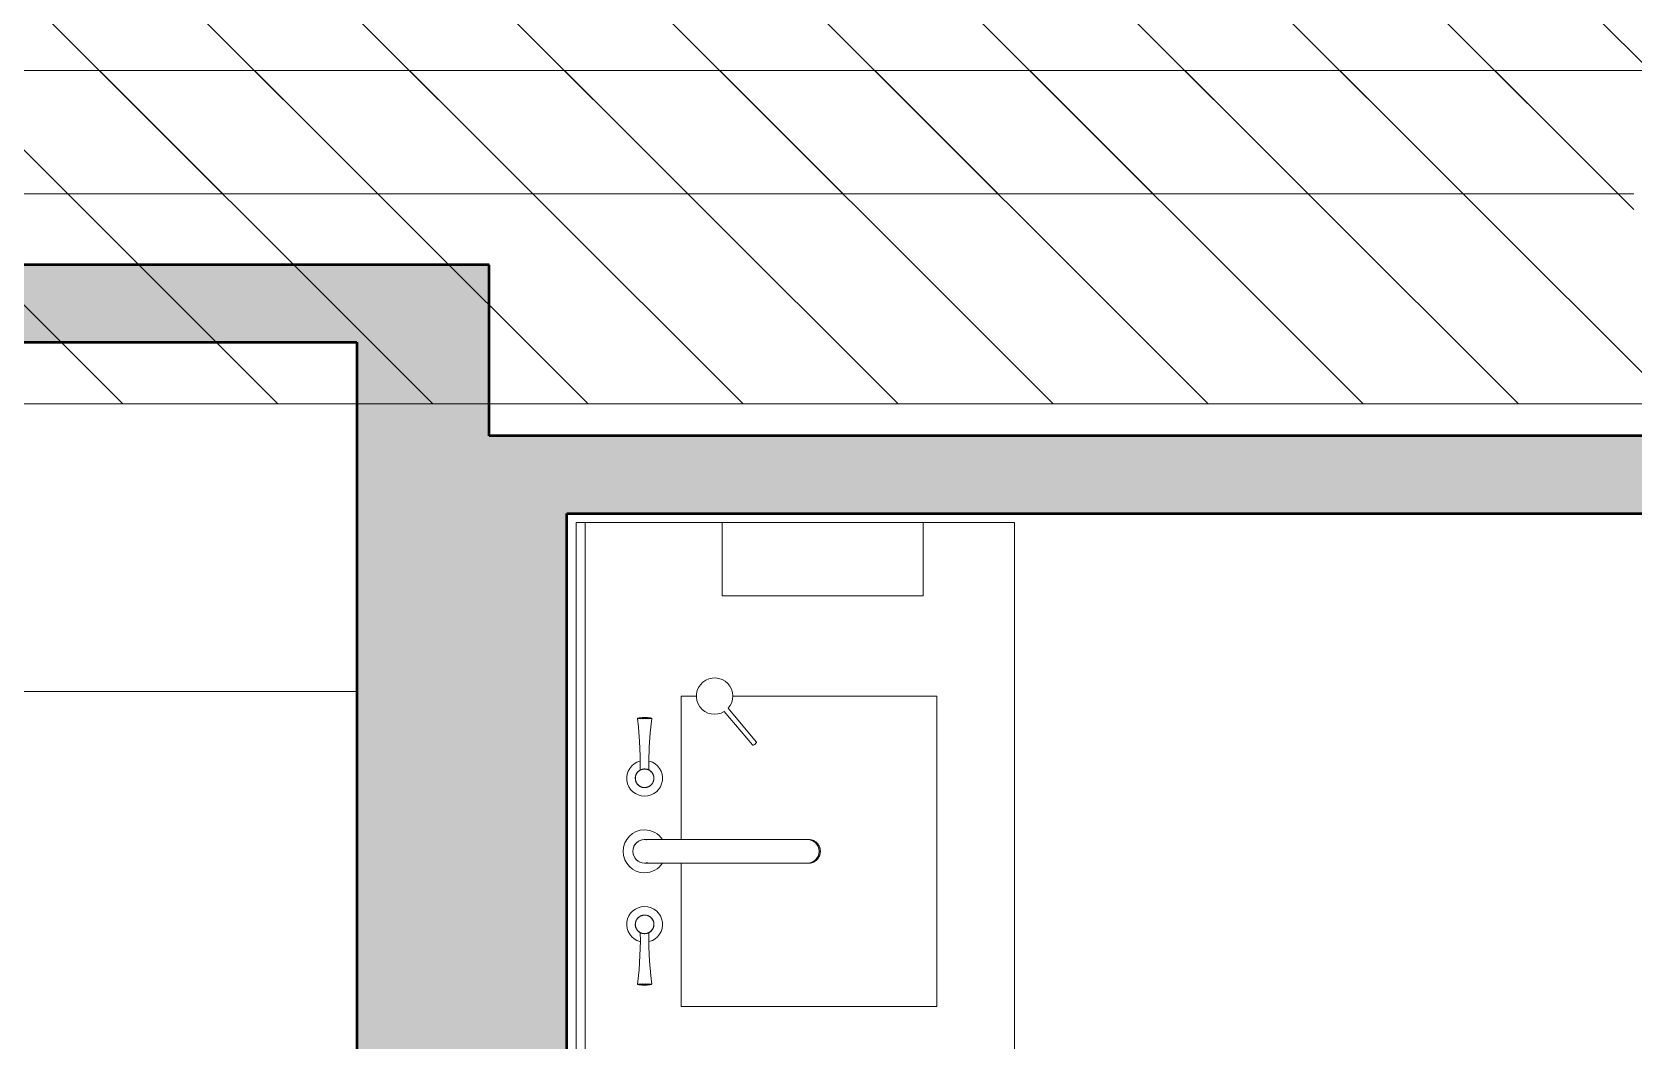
# Model space of a CAD drawing. Header units: inches. Extents: x -956 to 1409, y -1111 to 895.
# Drawn here: x 512.9 to 600.5, y 762.5 to 817.7 of the extents above; entities that cross this region are included whole.
import ezdxf

# ---------------------------------------------------------------- set-up
doc = ezdxf.new("R2010")
doc.units = ezdxf.units.IN
doc.header["$MEASUREMENT"] = 0
doc.linetypes.add('Grid Line 1_4_', pattern=[0.4375, 0.25, -0.0625, 0.0625, -0.0625])
for name, color, linetype, lineweight in [('A-WALL', 113, 'Continuous', 13), ('A-WALL-PATT', 111, 'Continuous', 13), ('I-FURN', 30, 'Continuous', 9), ('I-WALL', 2, 'Continuous', 13), ('P-SANR-FIXT', 6, 'Continuous', 9), ('Q-CASE', 31, 'Continuous', 9), ('Q-SPCQ', 91, 'Continuous', 13), ('S-GRID', 1, 'Continuous', 9)]:
    doc.layers.add(name, color=color, linetype=linetype, lineweight=lineweight)
pattern_1 = [(135, (0, 0), (-4.24264, -4.24264), [])]

# ---------------------------------------------------------------- blocks, each defined once
blk = doc.blocks.new('Faucet-Bath_Deck-Mount_Transitional_Nexus_TB794DD_TOTO - TB794DD-V49-8TH FLOOR TELECOM UNDERFLOOR ROUTING PLAN')
at = {"layer": 'P-SANR-FIXT', "color": 53}
for p, q in [((-7.267, 0.314), (-7.267, 0.231)), ((-7.267, 0.231), (-7.267, 0.275)), ((7.267, 0.229), (7.267, 0.315)), ((-7.267, -0.231), (-7.267, -0.314)), ((7.267, -0.229), (7.267, -0.275)), ((7.267, -0.315), (7.267, -0.229)), ((-0.646, -1.855), (-0.646, -6.874)), ((0.646, -6.874), (0.646, -1.855)), ((-0.646, -8.905), (-0.646, -8.915)), ((-0.646, -8.915), (-0.646, -8.979)), ((0.646, -8.915), (0.646, -8.905)), ((0.646, -8.979), (0.646, -8.915))]:
    blk.add_line(p, q, dxfattribs=at)
at = {"layer": 'P-SANR-FIXT', "color": 53, "flags": 128}
for points in [[(-7.328, 0), (-7.326, 0.079), (-7.321, 0.157), (-7.313, 0.235), (-7.302, 0.313), (-7.293, 0.367)], [(-7.293, 0.367), (-7.293, 0.368), (-7.292, 0.369), (-7.292, 0.37), (-7.292, 0.371), (-7.291, 0.372), (-7.291, 0.373), (-7.291, 0.374), (-7.29, 0.375), (-7.289, 0.376), (-7.289, 0.377), (-7.288, 0.378), (-7.288, 0.379), (-7.287, 0.38), (-7.286, 0.381), (-7.285, 0.381), (-7.285, 0.382), (-7.284, 0.383), (-7.283, 0.384), (-7.282, 0.384), (-7.281, 0.385), (-7.28, 0.385), (-7.279, 0.386), (-7.278, 0.387), (-7.277, 0.387), (-7.276, 0.387), (-7.275, 0.388), (-7.274, 0.388), (-7.273, 0.388), (-7.272, 0.389), (-7.271, 0.389), (-7.27, 0.389), (-7.269, 0.389), (-7.268, 0.389), (-7.267, 0.389), (-7.267, 0.389)], [(-7.267, 0.389), (-6.488, 0.306), (-5.707, 0.254), (-4.924, 0.233), (-4.451, 0.236)], [(-3.491, 0), (-3.491, 0.02), (-3.493, 0.041), (-3.495, 0.061), (-3.497, 0.081), (-3.501, 0.101), (-3.506, 0.121), (-3.511, 0.141), (-3.517, 0.16), (-3.524, 0.179), (-3.531, 0.198), (-3.539, 0.217), (-3.548, 0.235), (-3.558, 0.253), (-3.569, 0.27), (-3.58, 0.287), (-3.592, 0.304), (-3.604, 0.32), (-3.617, 0.336), (-3.631, 0.351), (-3.645, 0.365), (-3.66, 0.379), (-3.676, 0.392), (-3.692, 0.405), (-3.708, 0.417), (-3.725, 0.428), (-3.742, 0.439), (-3.76, 0.449), (-3.778, 0.458), (-3.797, 0.467), (-3.816, 0.474), (-3.835, 0.481), (-3.854, 0.488), (-3.874, 0.493), (-3.893, 0.498), (-3.913, 0.502), (-3.934, 0.505), (-3.954, 0.507), (-3.974, 0.508), (-3.995, 0.509), (-4.015, 0.509), (-4.035, 0.508), (-4.055, 0.506), (-4.076, 0.503), (-4.096, 0.5), (-4.116, 0.496), (-4.135, 0.491), (-4.155, 0.485), (-4.174, 0.478), (-4.193, 0.471), (-4.212, 0.463), (-4.23, 0.454), (-4.248, 0.444), (-4.266, 0.434), (-4.283, 0.423), (-4.3, 0.412), (-4.316, 0.399), (-4.332, 0.386), (-4.347, 0.373), (-4.361, 0.359), (-4.375, 0.344), (-4.389, 0.329), (-4.402, 0.313), (-4.414, 0.296), (-4.425, 0.28), (-4.436, 0.262), (-4.446, 0.245), (-4.456, 0.227), (-4.464, 0.208), (-4.472, 0.19), (-4.48, 0.171), (-4.486, 0.151), (-4.492, 0.132), (-4.497, 0.112), (-4.501, 0.092), (-4.504, 0.072), (-4.506, 0.052), (-4.508, 0.031), (-4.509, 0.011), (-4.509, 0)], [(4.509, 0), (4.509, 0.02), (4.507, 0.041), (4.505, 0.061), (4.503, 0.081), (4.499, 0.101), (4.494, 0.121), (4.489, 0.141), (4.483, 0.16), (4.476, 0.179), (4.469, 0.198), (4.461, 0.217), (4.452, 0.235), (4.442, 0.253), (4.431, 0.27), (4.42, 0.287), (4.408, 0.304), (4.396, 0.32), (4.383, 0.336), (4.369, 0.351), (4.355, 0.365), (4.34, 0.379), (4.324, 0.392), (4.308, 0.405), (4.292, 0.417), (4.275, 0.428), (4.258, 0.439), (4.24, 0.449), (4.222, 0.458), (4.203, 0.467), (4.184, 0.474), (4.165, 0.481), (4.146, 0.488), (4.126, 0.493), (4.107, 0.498), (4.087, 0.502), (4.066, 0.505), (4.046, 0.507), (4.026, 0.508), (4.005, 0.509), (3.985, 0.509), (3.965, 0.508), (3.945, 0.506), (3.924, 0.503), (3.904, 0.5), (3.884, 0.496), (3.865, 0.491), (3.845, 0.485), (3.826, 0.478), (3.807, 0.471), (3.788, 0.463), (3.77, 0.454), (3.752, 0.444), (3.734, 0.434), (3.717, 0.423), (3.7, 0.412), (3.684, 0.399), (3.668, 0.386), (3.653, 0.373), (3.639, 0.359), (3.625, 0.344), (3.611, 0.329), (3.598, 0.313), (3.586, 0.296), (3.575, 0.28), (3.564, 0.262), (3.554, 0.245), (3.544, 0.227), (3.536, 0.208), (3.528, 0.19), (3.52, 0.171), (3.514, 0.151), (3.508, 0.132), (3.503, 0.112), (3.499, 0.092), (3.496, 0.072), (3.494, 0.052), (3.492, 0.031), (3.491, 0.011), (3.491, 0)], [(4.451, 0.236), (5.234, 0.238), (6.017, 0.271), (6.797, 0.335), (7.267, 0.389)], [(7.267, 0.389), (7.268, 0.389), (7.269, 0.389), (7.27, 0.389), (7.271, 0.389), (7.272, 0.389), (7.273, 0.389), (7.274, 0.388), (7.275, 0.388), (7.276, 0.388), (7.277, 0.387), (7.278, 0.387), (7.279, 0.386), (7.28, 0.386), (7.281, 0.385), (7.282, 0.384), (7.283, 0.384), (7.284, 0.383), (7.284, 0.382), (7.285, 0.382), (7.286, 0.381), (7.287, 0.38), (7.287, 0.379), (7.288, 0.378), (7.289, 0.378), (7.289, 0.377), (7.29, 0.376), (7.29, 0.375), (7.291, 0.374), (7.291, 0.373), (7.292, 0.372), (7.292, 0.371), (7.292, 0.37), (7.293, 0.369), (7.293, 0.368), (7.293, 0.367)], [(7.293, 0.367), (7.306, 0.29), (7.316, 0.212), (7.323, 0.134), (7.327, 0.055), (7.328, 0)], [(-7.293, -0.367), (-7.306, -0.29), (-7.316, -0.212), (-7.323, -0.133), (-7.327, -0.055), (-7.328, 0)], [(-7.267, -0.389), (-7.268, -0.389), (-7.269, -0.389), (-7.27, -0.389), (-7.271, -0.389), (-7.272, -0.389), (-7.273, -0.389), (-7.274, -0.388), (-7.275, -0.388), (-7.276, -0.388), (-7.277, -0.387), (-7.278, -0.387), (-7.279, -0.386), (-7.28, -0.386), (-7.281, -0.385), (-7.282, -0.384), (-7.283, -0.384), (-7.284, -0.383), (-7.284, -0.382), (-7.285, -0.382), (-7.286, -0.381), (-7.287, -0.38), (-7.287, -0.379), (-7.288, -0.378), (-7.289, -0.377), (-7.289, -0.377), (-7.29, -0.376), (-7.29, -0.375), (-7.291, -0.374), (-7.291, -0.373), (-7.292, -0.372), (-7.292, -0.371), (-7.292, -0.37), (-7.293, -0.369), (-7.293, -0.367), (-7.293, -0.367)], [(-4.451, -0.236), (-5.234, -0.238), (-6.017, -0.271), (-6.797, -0.335), (-7.267, -0.389)], [(-4.509, 0), (-4.509, -0.02), (-4.507, -0.041), (-4.505, -0.061), (-4.503, -0.081), (-4.499, -0.101), (-4.494, -0.121), (-4.489, -0.141), (-4.483, -0.16), (-4.476, -0.179), (-4.469, -0.198), (-4.461, -0.217), (-4.452, -0.235), (-4.442, -0.253), (-4.431, -0.27), (-4.42, -0.287), (-4.408, -0.304), (-4.396, -0.32), (-4.383, -0.336), (-4.369, -0.351), (-4.355, -0.365), (-4.34, -0.379), (-4.324, -0.392), (-4.308, -0.405), (-4.292, -0.417), (-4.275, -0.428), (-4.258, -0.439), (-4.24, -0.449), (-4.222, -0.458), (-4.203, -0.467), (-4.184, -0.474), (-4.165, -0.481), (-4.146, -0.488), (-4.126, -0.493), (-4.107, -0.498), (-4.087, -0.502), (-4.066, -0.505), (-4.046, -0.507), (-4.026, -0.508), (-4.005, -0.509), (-3.985, -0.509), (-3.965, -0.508), (-3.945, -0.506), (-3.924, -0.503), (-3.904, -0.5), (-3.884, -0.496), (-3.865, -0.491), (-3.845, -0.485), (-3.826, -0.478), (-3.807, -0.471), (-3.788, -0.463), (-3.77, -0.454), (-3.752, -0.444), (-3.734, -0.434), (-3.717, -0.423), (-3.7, -0.412), (-3.684, -0.399), (-3.668, -0.386), (-3.653, -0.373), (-3.639, -0.359), (-3.625, -0.344), (-3.611, -0.329), (-3.598, -0.313), (-3.586, -0.296), (-3.575, -0.28), (-3.564, -0.262), (-3.554, -0.245), (-3.544, -0.227), (-3.536, -0.208), (-3.528, -0.19), (-3.52, -0.171), (-3.514, -0.151), (-3.508, -0.132), (-3.503, -0.112), (-3.499, -0.092), (-3.496, -0.072), (-3.494, -0.052), (-3.492, -0.031), (-3.491, -0.011), (-3.491, 0)], [(-0.646, 0), (-0.646, -0.002), (-0.646, -0.006), (-0.646, -0.014), (-0.646, -0.025), (-0.646, -0.039), (-0.646, -0.056), (-0.646, -0.076), (-0.646, -0.099), (-0.646, -0.125), (-0.646, -0.155), (-0.646, -0.186), (-0.646, -0.221), (-0.646, -0.259), (-0.646, -0.299), (-0.646, -0.342), (-0.646, -0.387), (-0.646, -0.435), (-0.646, -0.486), (-0.646, -0.539), (-0.646, -0.594), (-0.646, -0.651), (-0.646, -0.71), (-0.646, -0.772), (-0.646, -0.835), (-0.646, -0.9), (-0.646, -0.967), (-0.646, -1.035), (-0.646, -1.105), (-0.646, -1.176), (-0.646, -1.248), (-0.646, -1.322), (-0.646, -1.396), (-0.646, -1.472), (-0.646, -1.548), (-0.646, -1.625), (-0.646, -1.702), (-0.646, -1.78), (-0.646, -1.855)], [(0.646, -1.855), (0.646, -1.777), (0.646, -1.699), (0.646, -1.622), (0.646, -1.545), (0.646, -1.469), (0.646, -1.393), (0.646, -1.319), (0.646, -1.245), (0.646, -1.173), (0.646, -1.102), (0.646, -1.032), (0.646, -0.964), (0.646, -0.897), (0.646, -0.832), (0.646, -0.769), (0.646, -0.708), (0.646, -0.649), (0.646, -0.591), (0.646, -0.537), (0.646, -0.484), (0.646, -0.433), (0.646, -0.386), (0.646, -0.34), (0.646, -0.297), (0.646, -0.257), (0.646, -0.22), (0.646, -0.185), (0.646, -0.153), (0.646, -0.124), (0.646, -0.098), (0.646, -0.075), (0.646, -0.055), (0.646, -0.038), (0.646, -0.025), (0.646, -0.014), (0.646, -0.006), (0.646, -0.001), (0.646, 0)], [(3.491, 0), (3.491, -0.02), (3.493, -0.041), (3.495, -0.061), (3.497, -0.081), (3.501, -0.101), (3.506, -0.121), (3.511, -0.141), (3.517, -0.16), (3.524, -0.179), (3.531, -0.198), (3.539, -0.217), (3.548, -0.235), (3.558, -0.253), (3.569, -0.27), (3.58, -0.287), (3.592, -0.304), (3.604, -0.32), (3.617, -0.336), (3.631, -0.351), (3.645, -0.365), (3.66, -0.379), (3.676, -0.392), (3.692, -0.405), (3.708, -0.417), (3.725, -0.428), (3.742, -0.439), (3.76, -0.449), (3.778, -0.458), (3.797, -0.467), (3.816, -0.474), (3.835, -0.481), (3.854, -0.488), (3.874, -0.493), (3.893, -0.498), (3.913, -0.502), (3.934, -0.505), (3.954, -0.507), (3.974, -0.508), (3.995, -0.509), (4.015, -0.509), (4.035, -0.508), (4.055, -0.506), (4.076, -0.503), (4.096, -0.5), (4.116, -0.496), (4.135, -0.491), (4.155, -0.485), (4.174, -0.478), (4.193, -0.471), (4.212, -0.463), (4.23, -0.454), (4.248, -0.444), (4.266, -0.434), (4.283, -0.423), (4.3, -0.412), (4.316, -0.399), (4.332, -0.386), (4.347, -0.373), (4.361, -0.359), (4.375, -0.344), (4.389, -0.329), (4.402, -0.313), (4.414, -0.296), (4.425, -0.28), (4.436, -0.262), (4.446, -0.245), (4.456, -0.227), (4.464, -0.208), (4.472, -0.19), (4.48, -0.171), (4.486, -0.151), (4.492, -0.132), (4.497, -0.112), (4.501, -0.092), (4.504, -0.072), (4.506, -0.052), (4.508, -0.031), (4.509, -0.011), (4.509, 0)], [(7.267, -0.389), (6.488, -0.306), (5.707, -0.254), (4.924, -0.233), (4.451, -0.236)], [(7.293, -0.367), (7.293, -0.368), (7.292, -0.369), (7.292, -0.37), (7.292, -0.372), (7.291, -0.373), (7.291, -0.374), (7.29, -0.374), (7.29, -0.375), (7.289, -0.376), (7.289, -0.377), (7.288, -0.378), (7.288, -0.379), (7.287, -0.38), (7.286, -0.381), (7.285, -0.381), (7.285, -0.382), (7.284, -0.383), (7.283, -0.384), (7.282, -0.384), (7.281, -0.385), (7.28, -0.385), (7.279, -0.386), (7.278, -0.387), (7.277, -0.387), (7.276, -0.387), (7.275, -0.388), (7.274, -0.388), (7.273, -0.388), (7.272, -0.389), (7.271, -0.389), (7.27, -0.389), (7.269, -0.389), (7.268, -0.389), (7.267, -0.389), (7.267, -0.389)], [(7.328, 0), (7.326, -0.079), (7.321, -0.157), (7.313, -0.235), (7.302, -0.313), (7.293, -0.367)], [(-0.646, -6.874), (-0.646, -6.952), (-0.646, -7.03), (-0.646, -7.108), (-0.646, -7.186), (-0.646, -7.264), (-0.646, -7.341), (-0.646, -7.418), (-0.646, -7.494), (-0.646, -7.569), (-0.646, -7.643), (-0.646, -7.716), (-0.646, -7.788), (-0.646, -7.859), (-0.646, -7.928), (-0.646, -7.995), (-0.646, -8.061), (-0.646, -8.126), (-0.646, -8.188), (-0.646, -8.249), (-0.646, -8.307), (-0.646, -8.363), (-0.646, -8.417), (-0.646, -8.469), (-0.646, -8.519), (-0.646, -8.566), (-0.646, -8.61), (-0.646, -8.652), (-0.646, -8.691), (-0.646, -8.727), (-0.646, -8.761), (-0.646, -8.792), (-0.646, -8.819), (-0.646, -8.844), (-0.646, -8.866), (-0.646, -8.885), (-0.646, -8.901), (-0.646, -8.905)], [(0.646, -8.905), (0.646, -8.891), (0.646, -8.873), (0.646, -8.852), (0.646, -8.828), (0.646, -8.801), (0.646, -8.771), (0.646, -8.739), (0.646, -8.703), (0.646, -8.665), (0.646, -8.624), (0.646, -8.58), (0.646, -8.534), (0.646, -8.486), (0.646, -8.435), (0.646, -8.381), (0.646, -8.326), (0.646, -8.268), (0.646, -8.208), (0.646, -8.146), (0.646, -8.082), (0.646, -8.017), (0.646, -7.95), (0.646, -7.881), (0.646, -7.811), (0.646, -7.74), (0.646, -7.667), (0.646, -7.593), (0.646, -7.518), (0.646, -7.443), (0.646, -7.366), (0.646, -7.289), (0.646, -7.212), (0.646, -7.134), (0.646, -7.056), (0.646, -6.977), (0.646, -6.899), (0.646, -6.874)], [(-0.646, -8.979), (-0.646, -9.004), (-0.644, -9.03), (-0.641, -9.055), (-0.638, -9.081), (-0.633, -9.106), (-0.628, -9.13), (-0.621, -9.155), (-0.613, -9.179), (-0.605, -9.204), (-0.595, -9.227), (-0.584, -9.25), (-0.573, -9.273), (-0.561, -9.296), (-0.547, -9.318), (-0.533, -9.339), (-0.518, -9.36), (-0.502, -9.38), (-0.486, -9.399), (-0.468, -9.418), (-0.45, -9.436), (-0.431, -9.454), (-0.411, -9.47), (-0.391, -9.486), (-0.37, -9.501), (-0.349, -9.515), (-0.327, -9.529), (-0.304, -9.541), (-0.281, -9.553), (-0.258, -9.563), (-0.234, -9.573), (-0.21, -9.582), (-0.185, -9.589), (-0.16, -9.596), (-0.135, -9.602), (-0.11, -9.607), (-0.084, -9.611), (-0.059, -9.613), (-0.033, -9.615), (-0.007, -9.616), (0, -9.616)], [(0, -9.616), (0.026, -9.616), (0.052, -9.614), (0.077, -9.612), (0.103, -9.608), (0.128, -9.603), (0.153, -9.598), (0.178, -9.591), (0.203, -9.584), (0.227, -9.575), (0.251, -9.566), (0.275, -9.555), (0.298, -9.544), (0.321, -9.532), (0.343, -9.519), (0.365, -9.505), (0.386, -9.49), (0.406, -9.475), (0.426, -9.458), (0.445, -9.441), (0.463, -9.423), (0.481, -9.404), (0.498, -9.385), (0.514, -9.365), (0.529, -9.345), (0.544, -9.323), (0.557, -9.302), (0.57, -9.279), (0.581, -9.257), (0.592, -9.234), (0.602, -9.21), (0.611, -9.186), (0.619, -9.162), (0.626, -9.137), (0.632, -9.112), (0.637, -9.087), (0.641, -9.062), (0.643, -9.037), (0.645, -9.011), (0.646, -8.986), (0.646, -8.979)]]:
    blk.add_lwpolyline(points, dxfattribs=at)
at = {"layer": 'P-SANR-FIXT', "color": 53}
for centre, radius, start, end in [((-4, 0), 0.979, 0, 165), ((0, 0), 1.174, 0, 180), ((4, 0), 0.979, 15, 180), ((-4, 0), 0.509, 166.18526, 180), ((-4, 0), 0.509, 0, 164.2558), ((0, 0), 0.646, 90, 195), ((0, 0), 0.644, 360, 180), ((0, 0), 0.646, 348.7314, 90), ((4, 0), 0.979, 180, 345), ((4, 0), 0.509, 15.7442, 180), ((4, 0), 0.509, 360, 13.81474), ((-4, 0), 0.979, 195, 360), ((-4, 0), 0.509, 180, 193.81474), ((-4, 0), 0.509, 195.7442, 311.9066), ((-4, 0), 0.509, 315, 0), ((0, 0), 1.174, 180, 236.93996), ((0, 0), 0.644, 180, 195), ((0, 0), 0.644, 350.61143, 360), ((0, 0), 1.174, 303.4344, 360), ((4, 0), 0.509, 180, 344.2558), ((4, 0), 0.509, 346.18526, 360)]:
    blk.add_arc(centre, radius, start, end, dxfattribs=at)
for major_axis, start_param, end_param in [((-0.646, 0), 6.17331, 7.853982), ((0.646, 0), 3.103245, 3.355129), ((0.646, 0), 4.712389, 6.407113)]:
    blk.add_ellipse((0, -8.915), major_axis=major_axis, ratio=0.985556, start_param=start_param, end_param=end_param, dxfattribs=at)
for points in [[(-7.267, 0.387), (-7.266, 0.386), (-7.265, 0.383), (-7.263, 0.38)], [(-7.267, 0.381), (-7.267, 0.378), (-7.267, 0.371), (-7.265, 0.361), (-7.263, 0.355)], [(-7.267, 0.355), (-7.267, 0.35), (-7.267, 0.337), (-7.265, 0.322), (-7.263, 0.313)], [(-7.263, 0.23), (-7.265, 0.219), (-7.267, 0.197), (-7.267, 0.172), (-7.267, 0.16)], [(-7.263, 0.159), (-7.265, 0.147), (-7.267, 0.122), (-7.267, 0.095), (-7.267, 0.082)], [(-7.263, 0.082), (-7.265, 0.068), (-7.267, 0.041), (-7.267, 0.014), (-7.267, 0)], [(7.263, 0.38), (7.265, 0.383), (7.266, 0.386), (7.267, 0.387)], [(7.263, 0.355), (7.265, 0.361), (7.267, 0.371), (7.267, 0.378), (7.267, 0.381)], [(7.263, 0.315), (7.265, 0.323), (7.267, 0.338), (7.267, 0.35), (7.267, 0.356)], [(7.267, 0.158), (7.267, 0.171), (7.267, 0.195), (7.265, 0.218), (7.263, 0.228)], [(7.267, 0.081), (7.267, 0.094), (7.267, 0.12), (7.265, 0.146), (7.263, 0.158)], [(7.267, 0), (7.267, 0.014), (7.267, 0.041), (7.265, 0.068), (7.263, 0.081)], [(-7.267, 0), (-7.267, -0.014), (-7.267, -0.041), (-7.265, -0.068), (-7.263, -0.082)], [(-7.267, -0.082), (-7.267, -0.095), (-7.267, -0.122), (-7.265, -0.147), (-7.263, -0.159)], [(-7.267, -0.16), (-7.267, -0.172), (-7.267, -0.197), (-7.265, -0.219), (-7.263, -0.23)], [(-7.263, -0.313), (-7.265, -0.322), (-7.267, -0.337), (-7.267, -0.35), (-7.267, -0.355)], [(-7.263, -0.355), (-7.265, -0.361), (-7.267, -0.371), (-7.267, -0.378), (-7.267, -0.381)], [(-7.267, -0.387), (-7.266, -0.386), (-7.265, -0.383), (-7.263, -0.38)], [(-7.263, -0.38), (-7.265, -0.383), (-7.266, -0.386), (-7.267, -0.387)], [(7.263, -0.081), (7.265, -0.068), (7.267, -0.041), (7.267, -0.014), (7.267, 0)], [(7.263, -0.158), (7.265, -0.146), (7.267, -0.12), (7.267, -0.094), (7.267, -0.081)], [(7.263, -0.228), (7.265, -0.218), (7.267, -0.195), (7.267, -0.171), (7.267, -0.158)], [(7.267, -0.356), (7.267, -0.35), (7.267, -0.338), (7.265, -0.323), (7.263, -0.315)], [(7.267, -0.381), (7.267, -0.378), (7.267, -0.371), (7.265, -0.361), (7.263, -0.355)], [(7.263, -0.38), (7.265, -0.383), (7.266, -0.386), (7.267, -0.387)], [(7.267, -0.389), (7.267, -0.389), (7.267, -0.388), (7.265, -0.383), (7.263, -0.38)]]:
    blk.add_open_spline(points, degree=3, dxfattribs=at)
for points, knots in [([(-4.453, 0.232), (-4.454, 0.231), (-4.456, 0.226), (-4.462, 0.213), (-4.47, 0.196), (-4.478, 0.176), (-4.488, 0.145), (-4.503, 0.086), (-4.509, 0.036), (-4.509, 0)], [0.5555556, 0.5555556, 0.5555556, 0.5555556, 0.5833333, 0.6527778, 0.6875, 0.7222222, 0.7916667, 0.8611111, 1, 1, 1, 1]), ([(4.509, 0), (4.509, 0.029), (4.504, 0.083), (4.489, 0.143), (4.476, 0.181), (4.468, 0.201), (4.462, 0.213), (4.457, 0.224), (4.454, 0.23), (4.453, 0.232)], [0, 0, 0, 0, 0.1111111, 0.2222222, 0.2777778, 0.3333333, 0.3611111, 0.3888889, 0.4444444, 0.4444444, 0.4444444, 0.4444444]), ([(-4.509, 0), (-4.509, -0.029), (-4.504, -0.083), (-4.489, -0.143), (-4.476, -0.181), (-4.468, -0.201), (-4.462, -0.213), (-4.457, -0.224), (-4.454, -0.23), (-4.453, -0.232)], [0, 0, 0, 0, 0.1111111, 0.2222222, 0.2777778, 0.3333333, 0.3611111, 0.3888889, 0.4444444, 0.4444444, 0.4444444, 0.4444444]), ([(4.453, -0.232), (4.454, -0.231), (4.456, -0.226), (4.462, -0.213), (4.47, -0.196), (4.478, -0.176), (4.488, -0.145), (4.503, -0.086), (4.509, -0.036), (4.509, 0)], [0.5555556, 0.5555556, 0.5555556, 0.5555556, 0.5833333, 0.6527778, 0.6875, 0.7222222, 0.7916667, 0.8611111, 1, 1, 1, 1])]:
    blk.add_open_spline(points, degree=3, knots=knots, dxfattribs=at)
blk = doc.blocks.new('Sink-Undercounter-Kohler-Caxton-2210 - Vitreous_China-0-White-V50-8TH FLOOR TELECOM UNDERFLOOR ROUTING PLAN')
at = {"layer": 'P-SANR-FIXT'}
for p, q in [((-0.646, 7), (-8.5, 7)), ((-8.5, 7), (-8.5, -7)), ((8.5, 7), (0.645, 7)), ((8.5, 6.16), (8.5, 7)), ((8.5, -7), (8.5, 4.18)), ((-8.5, -7), (8.5, -7))]:
    blk.add_line(p, q, dxfattribs=at)
blk = doc.blocks.new('Accessory-Soap_Dispenser-KOHLER-Contemporary-K-1895 - Not a Type - See Type Catalog-2570115-8TH FLOOR TELECOM UNDERFLOOR ROUTING PLAN')
at = {"layer": 'Q-SPCQ', "lineweight": 9}
for p, q in [((-0.139, -0.985), (-0.139, -3.378)), ((0.139, -3.378), (0.139, -0.985))]:
    blk.add_line(p, q, dxfattribs=at)
for centre, radius, start, end in [((0, 0), 0.995, 278.01769, 261.98231), ((-0.096, -3.378), 0.0427, 180, 246.69916), ((-0.019, -3.199), 0.238, 246.69916, 258.47173), ((-0.011, -3.16), 0.277, 258.47173, 268.54538), ((0, -2.846), 0.592, 268.23769, 271.99398), ((0.011, -3.16), 0.277, 271.99398, 281.52827), ((0.019, -3.199), 0.238, 281.52827, 293.30084), ((0.096, -3.378), 0.0427, 293.30084, 0)]:
    blk.add_arc(centre, radius, start, end, dxfattribs=at)
blk = doc.blocks.new('Mirror with Frame - 113_x36_ 2-2758347-8TH FLOOR TELECOM UNDERFLOOR ROUTING PLAN')
at = {"layer": 'Q-SPCQ', "color": 53, "lineweight": 9}
for p, q in [((-59.037, 0.75), (-59.037, 0.25)), ((60.963, 0.25), (60.963, 0.75))]:
    blk.add_line(p, q, dxfattribs=at)
at = {"layer": 'Q-SPCQ', "lineweight": 9}
for p, q in [((-59.037, 0.75), (60.963, 0.75)), ((-59.037, 0.75), (-59.037, 0.25)), ((60.963, 0.25), (-59.037, 0.25)), ((60.963, 0.25), (60.963, 0.75))]:
    blk.add_line(p, q, dxfattribs=at)
blk = doc.blocks.new('Bradley-Washroom_Accessories-Towel_Dispensers-250-33 - Bradley-Washroom_Accessories-Towel_Dispensers-250-33-V56-8TH FLOOR TELECOM UNDERFLOOR ROUTING PLAN')
at = {"layer": 'Q-SPCQ', "color": 53, "lineweight": 9}
for p, q in [((550.648, 786.881), (550.648, 790.881)), ((550.648, 790.881), (561.648, 790.881)), ((561.648, 790.881), (561.648, 786.881)), ((561.648, 786.881), (550.648, 786.881))]:
    blk.add_line(p, q, dxfattribs=at)
blk = doc.blocks.new('Office Credenza - Office Credenza-4962154-8TH FLOOR TELECOM UNDERFLOOR ROUTING PLAN')
at = {"layer": 'I-FURN', "color": 53}
for p, q in [((36, 9.5), (-36, 9.5)), ((36, -6.25), (36, 9.5))]:
    blk.add_line(p, q, dxfattribs=at)
blk = doc.blocks.new('18433_1 - AEO NY - CENTRAL_rvt-1-8TH FLOOR TELECOM UNDERFLOOR ROUTING PLAN')
at = {"layer": 'A-WALL-PATT', "lineweight": 9}
h = blk.add_hatch(dxfattribs=at)
h.set_pattern_fill('FP_1', color=53, style=0, pattern_type=2)
h.set_pattern_definition(pattern_1)
h.paths.add_polyline_path([(810.148, 797.381), (814.148, 797.381), (814.148, 837.381), (-853.352, 837.381), (-853.352, 810.272), (-848.691, 810.272), (-848.691, 798.49), (-852.941, 798.49), (-852.941, 797.381), (-609.461, 797.381), (-609.461, 798.49), (-613.711, 798.49), (-613.711, 812.772), (-607.07, 812.772), (-607.07, 810.381), (-586.07, 810.381), (-586.07, 812.772), (-579.429, 812.772), (-579.429, 798.49), (-583.679, 798.49), (-583.679, 797.381), (-357.711, 797.381), (-357.711, 798.49), (-361.961, 798.49), (-361.961, 812.772), (-355.32, 812.772), (-355.32, 810.381), (-334.32, 810.381), (-334.32, 812.772), (-327.679, 812.772), (-327.679, 798.49), (-331.929, 798.49), (-331.929, 797.381), (-103.211, 797.381), (-103.211, 798.49), (-107.461, 798.49), (-107.461, 812.772), (-100.82, 812.772), (-100.82, 810.381), (-79.82, 810.381), (-79.82, 812.772), (-73.179, 812.772), (-73.179, 798.49), (-77.429, 798.49), (-77.429, 797.381), (98.289, 797.381), (98.289, 798.49), (94.039, 798.49), (94.039, 812.772), (100.68, 812.772), (100.68, 810.381), (121.68, 810.381), (121.68, 812.772), (128.321, 812.772), (128.321, 798.49), (124.071, 798.49), (124.071, 797.381), (352.789, 797.381), (352.789, 798.49), (348.539, 798.49), (348.539, 812.772), (355.18, 812.772), (355.18, 810.381), (376.18, 810.381), (376.18, 812.772), (382.821, 812.772), (382.821, 798.49), (378.571, 798.49), (378.571, 797.381), (808.273, 797.381)], flags=0)
h.paths.add_polyline_path([(-606.07, 797.631), (-587.07, 797.631), (-587.07, 800.881), (-606.07, 800.881), (-606.07, 798.49)], flags=0)
h.paths.add_polyline_path([(356.18, 797.631), (375.18, 797.631), (375.18, 800.881), (356.18, 800.881), (356.18, 798.49)], flags=0)
h.paths.add_polyline_path([(120.68, 797.631), (120.68, 800.881), (101.68, 800.881), (101.68, 797.631), (112.308, 797.631)], flags=0)
h.paths.add_polyline_path([(-86.578, 797.631), (-80.82, 797.631), (-80.82, 800.881), (-99.82, 800.881), (-99.82, 797.631), (-97.627, 797.631)], flags=0)
h.paths.add_polyline_path([(-340.711, 797.631), (-335.32, 797.631), (-335.32, 800.881), (-354.32, 800.881), (-354.32, 797.631), (-351.76, 797.631)], flags=0)
h.paths.add_polyline_path([(620.573, 797.74), (604.789, 797.74), (604.789, 801.99), (600.539, 801.99), (600.539, 813.772), (607.18, 813.772), (607.18, 810.381), (628.18, 810.381), (628.18, 813.772), (634.821, 813.772), (634.821, 801.99), (630.571, 801.99), (630.571, 797.74), (627.18, 797.74)], flags=0)
h.paths.add_polyline_path([(608.18, 801.131), (627.18, 801.131), (627.18, 804.381), (608.18, 804.381), (608.18, 801.99)], flags=0)
h.paths.add_polyline_path([(-609.461, 801.881), (-607.07, 801.881), (-607.07, 809.381), (-610.32, 809.381), (-610.32, 801.881)], flags=0)
h.paths.add_polyline_path([(-586.07, 801.881), (-582.82, 801.881), (-582.82, 809.381), (-586.07, 809.381), (-586.07, 805.131)], flags=0)
h.paths.add_polyline_path([(352.789, 801.881), (355.18, 801.881), (355.18, 809.381), (351.93, 809.381), (351.93, 801.881)], flags=0)
h.paths.add_polyline_path([(98.289, 801.881), (100.68, 801.881), (100.68, 809.381), (97.43, 809.381), (97.43, 801.881)], flags=0)
h.paths.add_polyline_path([(-103.211, 801.881), (-100.82, 801.881), (-100.82, 809.381), (-104.07, 809.381), (-104.07, 801.881)], flags=0)
h.paths.add_polyline_path([(-357.711, 801.881), (-355.32, 801.881), (-355.32, 809.381), (-358.57, 809.381), (-358.57, 801.881)], flags=0)
h.paths.add_polyline_path([(376.18, 801.881), (379.43, 801.881), (379.43, 809.381), (376.18, 809.381), (376.18, 805.131)], flags=0)
h.paths.add_polyline_path([(123.358, 801.881), (124.93, 801.881), (124.93, 809.381), (121.68, 809.381), (121.68, 801.881)], flags=0)
h.paths.add_polyline_path([(-77.429, 801.881), (-76.57, 801.881), (-76.57, 809.381), (-79.82, 809.381), (-79.82, 801.881)], flags=0)
h.paths.add_polyline_path([(-334.32, 801.881), (-331.07, 801.881), (-331.07, 809.381), (-334.32, 809.381), (-334.32, 805.131)], flags=0)
h.paths.add_polyline_path([(-852.941, 801.881), (-852.083, 801.881), (-852.083, 806.881), (-853.352, 806.881), (-853.352, 801.881)], flags=0)
h.paths.add_polyline_path([(604.789, 805.381), (607.18, 805.381), (607.18, 810.381), (603.93, 810.381), (603.93, 805.381)], flags=0)
h.paths.add_polyline_path([(630.571, 805.381), (631.43, 805.381), (631.43, 810.381), (628.18, 810.381), (628.18, 805.381)], flags=0)
h = blk.add_hatch(dxfattribs=at)
h.set_pattern_fill('FP_1', color=53, style=0, pattern_type=2)
h.set_pattern_definition(pattern_1)
h.paths.add_polyline_path([(783.398, 797.381), (810.148, 797.381), (810.148, 837.381), (-853.352, 837.381), (-853.352, 810.272), (-848.691, 810.272), (-848.691, 798.49), (-852.941, 798.49), (-852.941, 797.381), (-609.461, 797.381), (-609.461, 798.49), (-613.711, 798.49), (-613.711, 812.772), (-607.07, 812.772), (-607.07, 810.381), (-586.07, 810.381), (-586.07, 812.772), (-579.429, 812.772), (-579.429, 798.49), (-583.679, 798.49), (-583.679, 797.381), (-357.711, 797.381), (-357.711, 798.49), (-361.961, 798.49), (-361.961, 812.772), (-355.32, 812.772), (-355.32, 810.381), (-334.32, 810.381), (-334.32, 812.772), (-327.679, 812.772), (-327.679, 798.49), (-331.929, 798.49), (-331.929, 797.381), (-103.211, 797.381), (-103.211, 798.49), (-107.461, 798.49), (-107.461, 812.772), (-100.82, 812.772), (-100.82, 810.381), (-79.82, 810.381), (-79.82, 812.772), (-73.179, 812.772), (-73.179, 798.49), (-77.429, 798.49), (-77.429, 797.381), (98.289, 797.381), (98.289, 798.49), (94.039, 798.49), (94.039, 812.772), (100.68, 812.772), (100.68, 810.381), (121.68, 810.381), (121.68, 812.772), (128.321, 812.772), (128.321, 798.49), (124.071, 798.49), (124.071, 797.381), (352.789, 797.381), (352.789, 798.49), (348.539, 798.49), (348.539, 812.772), (355.18, 812.772), (355.18, 810.381), (376.18, 810.381), (376.18, 812.772), (382.821, 812.772), (382.821, 798.49), (378.571, 798.49), (378.571, 797.381), (779.148, 797.381)], flags=0)
h.paths.add_polyline_path([(-605.892, 797.631), (-587.07, 797.631), (-587.07, 800.881), (-606.07, 800.881), (-606.07, 797.631)], flags=0)
h.paths.add_polyline_path([(375.18, 797.631), (375.18, 800.881), (356.18, 800.881), (356.18, 797.631), (366.441, 797.631)], flags=0)
h.paths.add_polyline_path([(120.68, 797.631), (120.68, 800.881), (101.68, 800.881), (101.68, 797.631), (112.308, 797.631)], flags=0)
h.paths.add_polyline_path([(-99.82, 797.631), (-80.82, 797.631), (-80.82, 800.881), (-99.82, 800.881), (-99.82, 798.49)], flags=0)
h.paths.add_polyline_path([(-351.76, 797.631), (-335.32, 797.631), (-335.32, 800.881), (-354.32, 800.881), (-354.32, 797.631)], flags=0)
h.paths.add_polyline_path([(628.18, 797.74), (604.789, 797.74), (604.789, 801.99), (600.539, 801.99), (600.539, 813.772), (607.18, 813.772), (607.18, 810.381), (628.18, 810.381), (628.18, 813.772), (634.821, 813.772), (634.821, 801.99), (630.571, 801.99), (630.571, 797.74)], flags=0)
h.paths.add_polyline_path([(608.18, 801.131), (627.18, 801.131), (627.18, 804.381), (608.18, 804.381), (608.18, 801.99)], flags=0)
h.paths.add_polyline_path([(-609.461, 801.881), (-607.07, 801.881), (-607.07, 809.381), (-610.32, 809.381), (-610.32, 801.881)], flags=0)
h.paths.add_polyline_path([(-583.679, 801.881), (-582.82, 801.881), (-582.82, 809.381), (-586.07, 809.381), (-586.07, 801.881), (-583.794, 801.881)], flags=0)
h.paths.add_polyline_path([(352.789, 801.881), (355.18, 801.881), (355.18, 809.381), (351.93, 809.381), (351.93, 801.881)], flags=0)
h.paths.add_polyline_path([(98.289, 801.881), (100.68, 801.881), (100.68, 809.381), (97.43, 809.381), (97.43, 801.881)], flags=0)
h.paths.add_polyline_path([(-103.211, 801.881), (-100.82, 801.881), (-100.82, 809.381), (-104.07, 809.381), (-104.07, 801.881)], flags=0)
h.paths.add_polyline_path([(-357.711, 801.881), (-355.32, 801.881), (-355.32, 809.381), (-358.57, 809.381), (-358.57, 801.881)], flags=0)
h.paths.add_polyline_path([(379.43, 801.881), (379.43, 809.381), (376.18, 809.381), (376.18, 801.881), (378.571, 801.881)], flags=0)
h.paths.add_polyline_path([(121.68, 801.881), (124.93, 801.881), (124.93, 809.381), (121.68, 809.381), (121.68, 805.131)], flags=0)
h.paths.add_polyline_path([(-79.82, 801.881), (-76.57, 801.881), (-76.57, 809.381), (-79.82, 809.381), (-79.82, 805.131)], flags=0)
h.paths.add_polyline_path([(-331.07, 801.881), (-331.07, 809.381), (-334.32, 809.381), (-334.32, 801.881), (-331.929, 801.881)], flags=0)
h.paths.add_polyline_path([(-853.352, 801.881), (-852.083, 801.881), (-852.083, 806.881), (-853.352, 806.881), (-853.352, 803.15)], flags=0)
h.paths.add_polyline_path([(604.789, 805.381), (607.18, 805.381), (607.18, 810.381), (603.93, 810.381), (603.93, 805.381)], flags=0)
h.paths.add_polyline_path([(630.571, 805.381), (631.43, 805.381), (631.43, 810.381), (628.18, 810.381), (628.18, 805.381)], flags=0)
h = blk.add_hatch(dxfattribs=at)
h.set_pattern_fill('FP_1', color=53, style=0, pattern_type=2)
h.set_pattern_definition(pattern_1)
h.paths.add_polyline_path([(810.398, 808.881), (810.398, 815.631), (379.648, 815.631), (379.648, 812.772), (382.821, 812.772), (382.821, 808.881), (600.539, 808.881), (600.539, 813.772), (607.18, 813.772), (607.18, 810.381), (628.18, 810.381), (628.18, 813.772), (634.821, 813.772), (634.821, 808.881), (664.77, 808.881)], flags=0)
h.paths.add_polyline_path([(603.93, 808.881), (607.18, 808.881), (607.18, 810.381), (603.93, 810.381)], flags=0)
h.paths.add_polyline_path([(631.43, 808.881), (631.43, 810.381), (628.18, 810.381), (628.18, 808.881), (629.93, 808.881)], flags=0)
at = {"layer": 'A-WALL-PATT'}
h = blk.add_hatch(color=253, dxfattribs=at)
h.paths.add_polyline_path([(537.898, 800.756), (537.898, 805.006), (382.821, 805.006), (382.821, 800.756), (532.18, 800.756)], flags=0)
h.paths.add_polyline_path([(356.18, 800.756), (375.18, 800.756), (375.18, 800.881), (356.18, 800.881)], flags=0)
h.paths.add_polyline_path([(333.293, 800.756), (348.539, 800.756), (348.539, 805.006), (128.321, 805.006), (128.321, 800.756), (311.195, 800.756)], flags=0)
h.paths.add_polyline_path([(120.68, 800.756), (120.68, 800.881), (101.68, 800.881), (101.68, 800.756), (112.308, 800.756)], flags=0)
h.paths.add_polyline_path([(46.013, 800.756), (94.039, 800.756), (94.039, 805.006), (-73.179, 805.006), (-73.179, 800.756), (-42.381, 800.756)], flags=0)
h.paths.add_polyline_path([(-90.602, 800.756), (-80.82, 800.756), (-80.82, 800.881), (-90.602, 800.881)], flags=0)
h.paths.add_polyline_path([(352.789, 801.881), (355.18, 801.881), (355.18, 805.006), (351.93, 805.006), (351.93, 801.881)], flags=0)
h.paths.add_polyline_path([(100.372, 801.881), (100.68, 801.881), (100.68, 805.006), (97.43, 805.006), (97.43, 801.881), (98.289, 801.881)], flags=0)
h.paths.add_polyline_path([(377.49, 801.881), (379.43, 801.881), (379.43, 805.006), (376.18, 805.006), (376.18, 801.881)], flags=0)
h.paths.add_polyline_path([(124.071, 801.881), (124.93, 801.881), (124.93, 805.006), (121.68, 805.006), (121.68, 801.881), (123.358, 801.881)], flags=0)
h.paths.add_polyline_path([(-76.57, 801.881), (-76.57, 805.006), (-79.82, 805.006), (-79.82, 801.881), (-77.429, 801.881)], flags=0)
for points in [[(532.18, 537.572), (537.898, 537.572), (537.898, 800.756), (530.648, 800.756), (530.648, 537.572)], [(677.898, 791.381), (677.898, 795.631), (537.898, 795.631), (537.898, 791.381), (664.77, 791.381)], [(542.148, 669.381), (542.148, 791.381), (537.898, 791.381), (537.898, 669.381), (538.398, 669.381)]]:
    blk.add_hatch(color=253, dxfattribs=at).paths.add_polyline_path(points, flags=0)
at = {"layer": 'A-WALL', "color": 133, "lineweight": 20}
for p, q in [((810.398, 815.631), (379.648, 815.631)), ((382.821, 808.881), (600.539, 808.881))]:
    blk.add_line(p, q, dxfattribs=at)
at = {"layer": 'A-WALL', "color": 53, "lineweight": 9}
blk.add_line((378.571, 797.381), (677.898, 797.381), dxfattribs=at)
at = {"layer": 'A-WALL', "color": 253}
blk.add_line((378.571, 797.381), (677.898, 797.381), dxfattribs=at)
at = {"layer": 'I-WALL', "color": 213, "lineweight": 50}
for p, q in [((537.898, 805.006), (382.821, 805.006)), ((537.898, 800.756), (537.898, 805.006)), ((382.821, 800.756), (530.648, 800.756)), ((530.648, 800.756), (530.648, 537.572)), ((537.898, 795.631), (537.898, 800.756)), ((677.898, 795.631), (537.898, 795.631)), ((542.148, 791.381), (677.898, 791.381)), ((542.148, 669.381), (542.148, 791.381))]:
    blk.add_line(p, q, dxfattribs=at)
at = {"layer": 'Q-CASE', "color": 53}
for p, q in [((550.648, 790.881), (543.148, 790.881)), ((566.648, 790.881), (561.648, 790.881)), ((566.648, 790.881), (566.648, 670.881))]:
    blk.add_line(p, q, dxfattribs=at)
at = {"layer": 'S-GRID', "linetype": 'Grid Line 1_4_'}
blk.add_line((965.79, 797.381), (-931.823, 797.381), dxfattribs=at)
at = {"color": 53, "lineweight": 9}
for name, p, rotation in [('Office Credenza - Office Credenza-4962154-8TH FLOOR TELECOM UNDERFLOOR ROUTING PLAN', (494.648, 791.131), 180), ('Mirror with Frame - 113_x36_ 2-2758347-8TH FLOOR TELECOM UNDERFLOOR ROUTING PLAN', (542.398, 731.844), 269.9999999999999), ('Accessory-Soap_Dispenser-KOHLER-Contemporary-K-1895 - Not a Type - See Type Catalog-2570115-8TH FLOOR TELECOM UNDERFLOOR ROUTING PLAN', (550.229, 781.381), 39.99999999999934), ('Sink-Undercounter-Kohler-Caxton-2210 - Vitreous_China-0-White-V50-8TH FLOOR TELECOM UNDERFLOOR ROUTING PLAN', (555.398, 772.881), 90.00000000000024), ('Faucet-Bath_Deck-Mount_Transitional_Nexus_TB794DD_TOTO - TB794DD-V49-8TH FLOOR TELECOM UNDERFLOOR ROUTING PLAN', (546.398, 772.881), 90.00000000000017)]:
    blk.add_blockref(name, p, dxfattribs=dict(at, rotation=rotation))
blk.add_blockref('Bradley-Washroom_Accessories-Towel_Dispensers-250-33 - Bradley-Washroom_Accessories-Towel_Dispensers-250-33-V56-8TH FLOOR TELECOM UNDERFLOOR ROUTING PLAN', (0, 0), dxfattribs=at)

msp = doc.modelspace()

# ---------------------------------------------------------------- block references
at = {"lineweight": 5}
msp.add_blockref('18433_1 - AEO NY - CENTRAL_rvt-1-8TH FLOOR TELECOM UNDERFLOOR ROUTING PLAN', (0, 0), dxfattribs=at)

doc.saveas('drawing.dxf')
